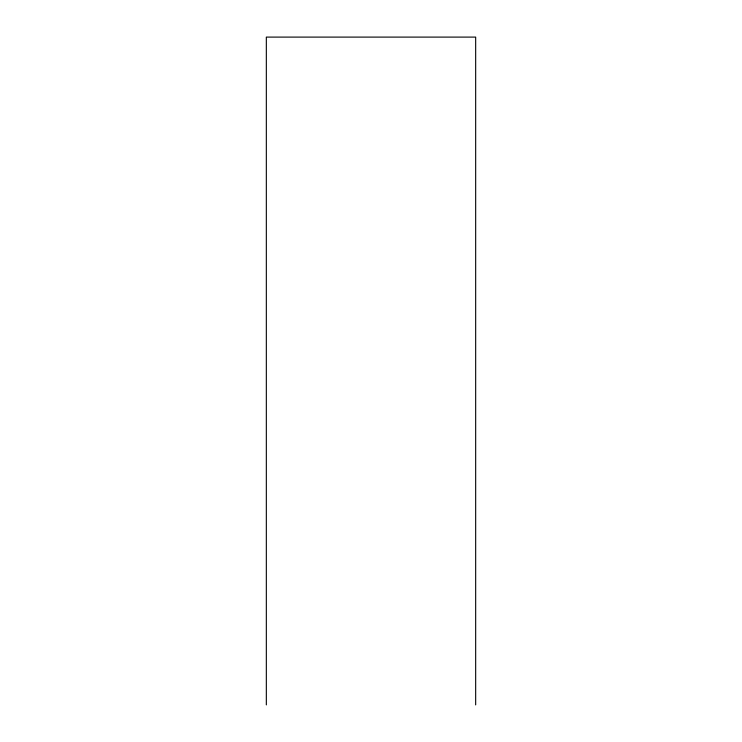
<?xml version="1.0" encoding="UTF-8"?>
<svg xmlns="http://www.w3.org/2000/svg" width="742" height="742" viewBox="0 0 742 742"><rect width="100%" height="100%" fill="white"/><g stroke="black" fill="none" stroke-linecap="round" stroke-linejoin="round"><path stroke-width="1.11" d="M475.668 704.9L475.668 37.1L266.332 37.1L266.332 704.9"/></g></svg>
